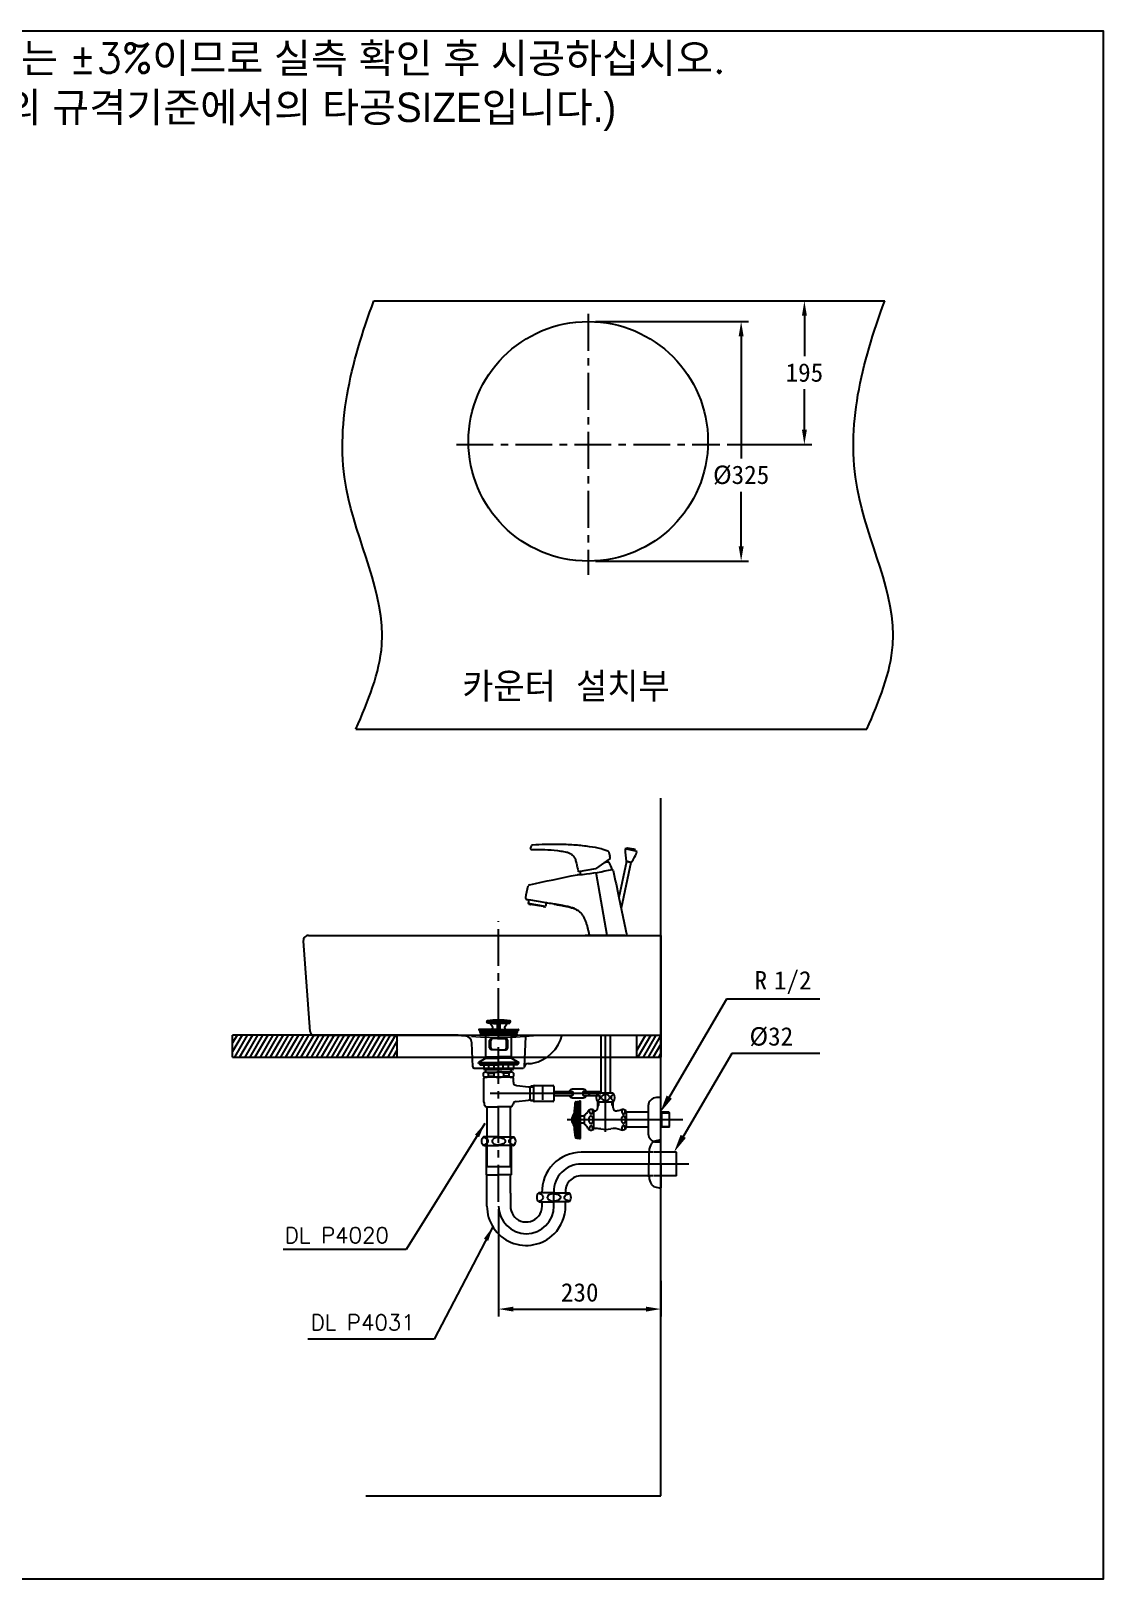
# Model space of a CAD drawing. Extents: x 0 to 3100, y 0 to 2100.
# Drawn here: x 1646 to 3100, y 0 to 2100 of the extents above; entities that cross this region are included whole.
import ezdxf

# ---------------------------------------------------------------- set-up
doc = ezdxf.new("R2010")
doc.units = 0
doc.header["$LTSCALE"] = 20
doc.header["$MEASUREMENT"] = 0
doc.linetypes.add('CENTER', pattern=[2, 1.25, -0.25, 0.25, -0.25])
doc.layers.get('0').update_dxf_attribs({"linetype": 'CONTINUOUS'})
doc.layers.get('DEFPOINTS').update_dxf_attribs({"linetype": 'CONTINUOUS'})
for name, color, linetype in [('1', 1, 'CONTINUOUS'), ('3', 3, 'CONTINUOUS'), ('4', 4, 'CONTINUOUS'), ('5', 5, 'CONTINUOUS'), ('6', 6, 'CONTINUOUS'), ('7', 7, 'CONTINUOUS'), ('CENTER', 2, 'CENTER'), ('ORTHO$3', 7, 'CONTINUOUS'), ('ORTHO$4', 7, 'CONTINUOUS')]:
    doc.layers.add(name, color=color, linetype=linetype)
doc.styles.add('GHS', font='romans', dxfattribs={"bigfont": 'ghs'})
doc.dimstyles.get("Standard").update_dxf_attribs({"dimtxt": 2.5, "dimasz": 2, "dimexe": 2, "dimexo": 1, "dimgap": 1.5, "dimtad": 1, "dimdec": 0, "dimlfac": 10, "dimrnd": 0.5, "dimzin": 0, "dimdsep": 46, "dimtxsty": 'Standard', "dimcen": 0, "dimclrt": 2, "dimadec": 0, "dimazin": 0, "dimtfac": 1, "dimtdec": 0, "dimtmove": 0, "dimatfit": 3, "dimfxl": 1, "dimtolj": 1, "dimtzin": 0, "dimarcsym": 0})

# ---------------------------------------------------------------- blocks, each defined once
blk = doc.blocks.new('*D13')
at = {"layer": '7', "color": 3, "lineweight": -2, "transparency": 16777216}
for p, q in [((2280, 501.7), (2280, 356.2)), ((2500, 404.7), (2500, 356.2)), ((2300, 366.2), (2480, 366.2))]:
    blk.add_line(p, q, dxfattribs=at)
at = {"layer": '7', "color": 3, "transparency": 16777216}
for points in [[(2300, 369.5), (2300, 362.8), (2280, 366.2)], [(2480, 369.5), (2480, 362.8), (2500, 366.2)]]:
    blk.add_solid(points, dxfattribs=at)
at = {"layer": 'DEFPOINTS', "color": 0, "transparency": 16777216}
for p in [(2280, 511.7), (2500, 414.7), (2500, 366.2)]:
    blk.add_point(p, dxfattribs=at)
at = {"layer": '7', "color": 2, "transparency": 16777216, "insert": (2390, 388.7), "char_height": 25, "attachment_point": 5}
blk.add_mtext('\\A1;230', dxfattribs=at)
blk = doc.blocks.new('*D16')
at = {"layer": '7', "color": 3, "lineweight": -2, "transparency": 16777216}
for p, q in [((2411.5, 1705.8), (2619, 1705.8)), ((2609, 1685.8), (2609, 1519.9)), ((2609, 1400.8), (2609, 1474.9)), ((2411.5, 1380.8), (2619, 1380.8))]:
    blk.add_line(p, q, dxfattribs=at)
at = {"layer": '7', "color": 3, "transparency": 16777216}
for points in [[(2605.7, 1685.8), (2612.4, 1685.8), (2609, 1705.8)], [(2605.7, 1400.8), (2612.4, 1400.8), (2609, 1380.8)]]:
    blk.add_solid(points, dxfattribs=at)
at = {"layer": 'DEFPOINTS', "color": 0, "transparency": 16777216}
for p in [(2401.5, 1705.8), (2401.5, 1380.8), (2609, 1380.8)]:
    blk.add_point(p, dxfattribs=at)
at = {"layer": '7', "color": 2, "transparency": 16777216, "insert": (2609, 1497.4), "char_height": 25, "attachment_point": 5}
blk.add_mtext('\\A1;%%C325', dxfattribs=at)
blk = doc.blocks.new('*D17')
at = {"layer": '7', "color": 3, "lineweight": -2, "transparency": 16777216}
for p, q in [((2632.4, 1733.8), (2704.8, 1733.8)), ((2694.8, 1713.8), (2694.8, 1659)), ((2694.8, 1559.1), (2694.8, 1614)), ((2590.2, 1539.1), (2704.8, 1539.1))]:
    blk.add_line(p, q, dxfattribs=at)
at = {"layer": '7', "color": 3, "transparency": 16777216}
for points in [[(2691.5, 1713.8), (2698.2, 1713.8), (2694.8, 1733.8)], [(2691.5, 1559.1), (2698.2, 1559.1), (2694.8, 1539.1)]]:
    blk.add_solid(points, dxfattribs=at)
at = {"layer": 'DEFPOINTS', "color": 0, "transparency": 16777216}
for p in [(2622.4, 1733.8), (2694.8, 1733.8), (2580.2, 1539.1)]:
    blk.add_point(p, dxfattribs=at)
at = {"layer": '7', "color": 2, "transparency": 16777216, "insert": (2694.8, 1636.5), "char_height": 25, "attachment_point": 5}
blk.add_mtext('\\A1;195', dxfattribs=at)

msp = doc.modelspace()

# ---------------------------------------------------------------- linework, layer by layer
at = {"color": 7, "linetype": 'Continuous', "lineweight": 0}
msp.add_line((2315.1, 694.9), (2315.1, 694.5), dxfattribs=at)
msp.add_circle((2401.5, 1543.3, 45.1), 162.5)
at = {"color": 7}
for centre, radius, start, end in [((2311.5, 1463.3), 730.5, 263.1621, 263.9694), ((2233.7, 726.9), 10, 3, 83.9694), ((2320.1, 694.2), 5, 91.4871, 177)]:
    msp.add_arc(centre, radius, start, end, dxfattribs=at)
at = {"color": 7, "lineweight": 0}
msp.add_arc((2280, 1280.4), 545.7, 266.1404, 276.2445, dxfattribs=at)
at = {"color": 7, "linetype": 'Continuous', "lineweight": 0}
msp.add_arc((2313.1, 695), 2, 270, 357, dxfattribs=at)
at = {"layer": '1'}
for p, q in [((2500, 113), (2500, 1059.2)), ((2100, 113), (2500, 113))]:
    msp.add_line(p, q, dxfattribs=at)
at = {"layer": '1', "color": 3}
for p, q in [((2589.1, 786.4), (2509, 649.5)), ((2716, 786.4), (2589.1, 786.4)), ((2596.2, 712.7), (2528, 596.2)), ((2716, 712.7), (2596.2, 712.7))]:
    msp.add_line(p, q, dxfattribs=at)
at = {"layer": '1', "color": 7}
msp.add_line((2142.5, 708), (2142.5, 738), dxfattribs=at)
at = {"layer": '1', "color": 1}
for points in [[(2086.5, 1152.8, 45.5), (2102.7, 1190.9, 45.3), (2148.2, 1297.7, 44.9), (2039.4, 1493.1, 45.2), (2079.5, 1648.8, 45.1), (2110.7, 1733.8, 45.1)], [(2779.7, 1152.8, 45.5), (2795.9, 1190.9, 45.3), (2841.4, 1297.7, 44.9), (2732.5, 1493.1, 45.2), (2772.6, 1648.8, 45.1), (2803.8, 1733.8, 45.1)]]:
    msp.add_open_spline(points, degree=3, knots=[0, 0, 0, 0, 119.890192, 336.470881, 596.92509, 596.92509, 596.92509, 596.92509], dxfattribs=at)
at = {"layer": '1', "color": 3}
for points in [[(2515.1, 651.7), (2507.9, 655.9), (2498.9, 632.3)], [(2534.1, 598.4), (2526.9, 602.6), (2517.9, 578.9)]]:
    msp.add_solid(points, dxfattribs=at)
at = {"layer": '3'}
for p, q in [((2265, 754.2), (2263.8, 756.3)), ((2263.9, 756.1), (2280, 756.1)), ((2296.1, 756.1), (2280, 756.1)), ((2295, 754.2), (2296.2, 756.3)), ((2253, 745.2), (2253, 744.6)), ((2253, 744.6), (2255.1, 743.1)), ((2253, 744.6), (2280, 744.6)), ((2262.7, 745.6), (2253.4, 745.6)), ((2254.7, 742.9), (2254.7, 741.6)), ((2254.7, 738.6), (2254.7, 737.3)), ((2261, 743.1), (2254.9, 743.1)), ((2280, 737.1), (2254.9, 737.1)), ((2280, 741.1), (2255.2, 741.1)), ((2280, 739.1), (2255.2, 739.1)), ((2261, 743.1), (2280, 743.1)), ((2262.5, 706.5), (2262.5, 737.1)), ((2280, 745.6), (2262.7, 745.6)), ((2280, 754.2), (2265, 754.2)), ((2267.5, 754), (2278.2, 753.3)), ((2271.7, 749.3), (2269, 753.2)), ((2269.6, 745.6), (2271.1, 746.4)), ((2280, 754.2), (2278.2, 753.3)), ((2278.2, 753.3), (2278.2, 745.6)), ((2279.5, 753.9), (2279, 747.5)), ((2279, 747.6), (2280, 747.6)), ((2279.3, 745.6), (2279, 747.6)), ((2280, 754.2), (2281.8, 753.3)), ((2280, 754.2), (2295, 754.2)), ((2281, 747.6), (2280, 747.6)), ((2280, 745.6), (2297.3, 745.6)), ((2307, 744.6), (2280, 744.6)), ((2299, 743.1), (2280, 743.1)), ((2280, 741.1), (2304.8, 741.1)), ((2280, 739.1), (2304.8, 739.1)), ((2280, 737.1), (2305.1, 737.1)), ((2280.5, 753.9), (2281, 747.5)), ((2280.7, 745.6), (2281, 747.6)), ((2292.5, 754), (2281.8, 753.3)), ((2281.8, 753.3), (2281.8, 745.6)), ((2288.3, 749.3), (2291, 753.2)), ((2290.4, 745.6), (2288.9, 746.4)), ((2297.3, 745.6), (2306.6, 745.6)), ((2297.5, 706.5), (2297.5, 737.1)), ((2299, 743.1), (2305.1, 743.1)), ((2307, 744.6), (2304.9, 743.1)), ((2305.3, 742.9), (2305.3, 741.6)), ((2305.3, 738.6), (2305.3, 737.3)), ((2307, 745.2), (2307, 744.6)), ((2267.6, 720.6), (2267.6, 730.6)), ((2269.4, 720.6), (2269.4, 730.6)), ((2280, 733.1), (2270.1, 733.1)), ((2280, 718.1), (2270.1, 718.1)), ((2280, 733.1), (2289.9, 733.1)), ((2280, 718.1), (2289.9, 718.1)), ((2290.6, 720.6), (2290.6, 730.6)), ((2292.4, 720.6), (2292.4, 730.6)), ((2262.5, 706.5), (2252.5, 700.5)), ((2252.5, 699.5), (2252.5, 700.5)), ((2252.5, 700.5), (2280, 700.5)), ((2262.5, 699.5), (2252.5, 699.5)), ((2254.3, 699.5), (2254.3, 698.2)), ((2254.8, 697.7), (2259.8, 697.7)), ((2259.8, 697.7), (2259.8, 691.6)), ((2259.8, 697.7), (2280, 697.7)), ((2263.2, 708.6), (2262.5, 709.8)), ((2262.5, 708.6), (2280, 708.6)), ((2262.5, 706.5), (2280, 706.5)), ((2297.5, 699.5), (2262.5, 699.5)), ((2263.2, 706.5), (2263.2, 708.6)), ((2266.6, 691.6), (2266.6, 697.7)), ((2274, 691.6), (2274, 697.7)), ((2297.5, 708.6), (2280, 708.6)), ((2297.5, 706.5), (2280, 706.5)), ((2307.5, 700.5), (2280, 700.5)), ((2300.2, 697.7), (2280, 697.7)), ((2286, 691.6), (2286, 697.7)), ((2293.4, 691.6), (2293.4, 697.7)), ((2296.8, 708.6), (2297.5, 709.8)), ((2296.8, 706.5), (2296.8, 708.6)), ((2297.5, 706.5), (2307.5, 700.5)), ((2297.5, 699.5), (2307.5, 699.5)), ((2305.2, 697.7), (2300.2, 697.7)), ((2300.2, 697.7), (2300.2, 691.6)), ((2305.7, 699.5), (2305.7, 698.2)), ((2307.5, 699.5), (2307.5, 700.5)), ((2259.3, 682.1), (2259.3, 686.2)), ((2260.8, 691), (2259.8, 691.6)), ((2260, 647), (2260, 679.6)), ((2260.8, 691), (2262.2, 691)), ((2280, 680.6), (2261, 680.6)), ((2262.2, 691), (2280, 691)), ((2262.5, 687.6), (2262.5, 691)), ((2262.6, 687.6), (2279.8, 687.6)), ((2266, 686.2), (2266, 682.1)), ((2266, 686.2), (2273.4, 686.2)), ((2266, 682.1), (2273.4, 682.1)), ((2266.6, 691.6), (2274, 691.6)), ((2273.4, 686.2), (2273.4, 682.1)), ((2297.8, 691), (2280, 691)), ((2297.4, 680.6), (2280, 680.6)), ((2297.4, 687.6), (2280.2, 687.6)), ((2293.4, 691.6), (2286, 691.6)), ((2294, 686.2), (2286.6, 686.2)), ((2286.6, 686.2), (2286.6, 682.1)), ((2294, 682.1), (2286.6, 682.1)), ((2294, 686.2), (2294, 682.1)), ((2296.8, 680.6), (2297.4, 680.6)), ((2297.4, 680.6), (2297.8, 680.6)), ((2297.5, 687.6), (2297.5, 691)), ((2299, 680.6), (2297.5, 680.6)), ((2299.2, 691), (2297.8, 691)), ((2299.2, 691), (2300.2, 691.6)), ((2300, 674.2), (2300, 679.6)), ((2300.7, 682.1), (2300.7, 686.2)), ((2340, 658.6), (2268.6, 658.6)), ((2340, 658.6), (2271.5, 658.6)), ((2304.5, 669.3), (2320.5, 667.6)), ((2322.5, 667.8), (2327.6, 667.8)), ((2322.7, 649.4), (2322.7, 667.9)), ((2324, 668.6), (2324, 667.8)), ((2327.7, 668.6), (2324, 668.6)), ((2327.6, 667.8), (2327.6, 668.8)), ((2327.6, 648.4), (2327.6, 667.8)), ((2328.4, 669.6), (2353.6, 669.6)), ((2340, 650.1), (2340, 667.5)), ((2418.5, 658.6), (2340, 658.6)), ((2374.4, 661.1), (2354.9, 661.1)), ((2355.1, 668.1), (2355.1, 662.3)), ((2355.1, 662.3), (2355.1, 649.1)), ((2355.7, 656.1), (2380.3, 656.1)), ((2380.3, 661.1), (2374.4, 661.1)), ((2391.3, 664.4), (2380.3, 664.4)), ((2380.3, 652.9), (2391.6, 652.9)), ((2394.6, 664.4), (2391.3, 664.4)), ((2391.6, 652.9), (2394.6, 652.9)), ((2418, 661.1), (2394.6, 661.1)), ((2394.6, 656.1), (2418, 656.1)), ((2403.5, 660.6), (2403, 661.1)), ((2403, 656.1), (2403, 661.1)), ((2403.5, 656.6), (2403.5, 660.6)), ((2413, 656.1), (2413.5, 656.6)), ((2262, 640.6), (2280, 640.6)), ((2264.1, 640.6), (2264.1, 559.6)), ((2298, 640.6), (2280, 640.6)), ((2295.9, 559.6), (2295.9, 640.6)), ((2303.9, 647.9), (2320.5, 649.7)), ((2322.7, 649.4), (2327.6, 649.4)), ((2324, 648.6), (2324, 649.4)), ((2327.7, 648.6), (2324, 648.6)), ((2353.6, 647.6), (2328.4, 647.6)), ((2264.1, 559.6), (2295.9, 559.6)), ((2295.9, 559.6), (2295.2, 559.6))]:
    msp.add_line(p, q, dxfattribs=at)
at = {"layer": '3', "color": 1}
for p, q in [((1932.1, 738), (1919, 715.4)), ((1925.1, 738), (1919, 727.4)), ((1939, 738), (1921.7, 708)), ((1945.9, 738), (1928.6, 708)), ((1952.8, 738), (1935.5, 708)), ((1959.8, 738), (1942.5, 708)), ((1966.7, 738), (1949.4, 708)), ((1973.6, 738), (1956.3, 708)), ((1980.6, 738), (1963.2, 708)), ((1987.5, 738), (1970.2, 708)), ((1994.4, 738), (1977.1, 708)), ((2001.3, 738), (1984, 708)), ((2008.3, 738), (1990.9, 708)), ((2015.2, 738), (1997.9, 708)), ((2022.1, 738), (2004.8, 708)), ((2029.1, 738), (2011.7, 708)), ((2036, 738), (2018.7, 708)), ((2042.9, 738), (2025.6, 708)), ((2049.8, 738), (2032.5, 708)), ((2056.8, 738), (2039.4, 708)), ((2063.7, 738), (2046.4, 708)), ((2070.6, 738), (2053.3, 708)), ((2077.6, 738), (2060.2, 708)), ((2084.5, 738), (2067.2, 708)), ((2091.4, 738), (2074.1, 708)), ((2098.3, 738), (2081, 708)), ((2105.3, 738), (2087.9, 708)), ((2112.2, 738), (2094.9, 708)), ((2119.1, 738), (2101.8, 708)), ((2126, 738), (2108.7, 708)), ((2133, 738), (2115.7, 708)), ((2139.9, 738), (2122.6, 708)), ((2479.4, 738), (2467.5, 717.4)), ((2486.3, 738), (2469, 708)), ((2493.2, 738), (2475.9, 708)), ((2500, 737.7), (2482.9, 708)), ((2142.5, 730.5), (2129.5, 708)), ((2142.5, 718.5), (2136.4, 708)), ((2500, 725.7), (2489.8, 708)), ((2500, 713.7), (2496.7, 708))]:
    msp.add_line(p, q, dxfattribs=at)
at = {"layer": '3'}
for points in [[(2378.9, 661.1, -0.044238), (2379.2, 661.4, -0.189273), (2379.6, 661.6, -0.189273), (2380.1, 661.4, -0.101059), (2380.6, 660.7, -0.059302), (2380.8, 659.8, -0.045722), (2380.9, 658.6, -0.045722)], [(2380.9, 658.6, -0.045722), (2380.8, 657.4, -0.059302), (2380.6, 656.5, -0.101059), (2380.1, 655.8, -0.189273), (2379.6, 655.7, -0.189273), (2379.2, 655.8, -0.044238), (2378.9, 656.1, -0.059302)], [(2396, 661.1, 0.044238), (2395.7, 661.4, 0.189273), (2395.3, 661.6, 0.189273), (2394.8, 661.4, 0.101059), (2394.3, 660.7, 0.059302), (2394.1, 659.8, 0.045722), (2394, 658.6, 0.045722)], [(2394, 658.6, 0.045722), (2394.1, 657.4, 0.059302), (2394.3, 656.5, 0.101059), (2394.8, 655.8, 0.189273), (2395.3, 655.7, 0.189273), (2395.7, 655.8, 0.044238), (2396, 656.1, 0.059302)]]:
    msp.add_lwpolyline(points, format="xyb", dxfattribs=at)
for centre, radius, start, end in [((2264.9, 756.1), 1.1, 97.3204, 169.4262), ((2280, 638.2), 120, 90, 97.3204), ((2280, 638.2), 120, 82.6796, 90), ((2295.2, 756.1), 1.1, 10.5738, 82.6796), ((2253.4, 745.2), 0.4, 90, 180), ((2254.9, 742.9), 0.2, 90, 180), ((2255.2, 741.6), 0.5, 180, 270), ((2255.2, 738.6), 0.5, 90, 180), ((2254.9, 737.3), 0.2, 180, 270), ((2258.5, 740.1), 1, 270, 90), ((2267.4, 752), 2, 35.2023, 86.2618), ((2270.1, 748.2), 2, 300, 35.2023), ((2289.9, 748.2), 2, 144.7977, 240), ((2292.6, 752), 2, 93.7382, 144.7977), ((2301.5, 740.1), 1, 90, 270), ((2304.8, 741.6), 0.5, 270, 0), ((2304.8, 738.6), 0.5, 0, 90), ((2305.1, 742.9), 0.2, 0, 90), ((2305.1, 737.3), 0.2, 270, 0), ((2306.6, 745.2), 0.4, 0, 90), ((2270.1, 730.6), 2.5, 90, 180), ((2270.1, 720.6), 2.5, 180, 270), ((2271.9, 730.6), 2.5, 90, 180), ((2271.9, 720.6), 2.5, 180, 270), ((2288.1, 730.6), 2.5, 0, 90), ((2288.1, 720.6), 2.5, 270, 0), ((2289.9, 730.6), 2.5, 0, 90), ((2289.9, 720.6), 2.5, 270, 0), ((2254.8, 698.2), 0.5, 180, 270), ((2305.2, 698.2), 0.5, 270, 0), ((2262.6, 682.9), 4.7, 43.9409, 136.0591), ((2262.6, 685.3), 4.7, 223.9409, 316.0591), ((2263.2, 701.2), 10.2, 250.5679, 289.4321), ((2261, 679.6), 1, 90, 180), ((2279.5, 674), 13.6, 89.0643, 116.6472), ((2279.5, 694.2), 13.6, 243.3528, 270.9357), ((2279.8, 720.5), 29.5, 258.5956, 270.3737), ((2280.2, 720.5), 29.5, 269.6263, 281.4044), ((2280.5, 674), 13.6, 63.3528, 90.9357), ((2280.5, 694.2), 13.6, 269.0643, 296.6472), ((2296.8, 701.2), 10.2, 250.5679, 289.4321), ((2297.4, 682.9), 4.7, 43.9409, 136.0591), ((2297.4, 685.3), 4.7, 223.9409, 316.0591), ((2299, 679.6), 1, 0, 90), ((2305, 674.2), 5, 180, 263.8845), ((2320.9, 672.5), 5, 265.3322, 308.1927), ((2328.4, 668.8), 0.8, 90, 180), ((2353.6, 668.1), 1.5, 0, 90), ((2380.3, 659.4), 5, 90.0092, 159.5218), ((2380.3, 657.9), 5, 200.4965, 270.0092), ((2394.6, 659.4), 5, 20.4965, 90.0092), ((2394.6, 657.9), 5, 270.0092, 339.5218), ((2273, 647.6), 13, 182.42, 212.3), ((2287, 647.6), 13, 327.7, 345.0405), ((2304.4, 642.9), 5, 96.1155, 165.0405), ((2320.9, 644.7), 5, 51.8073, 94.6678), ((2328.4, 648.4), 0.8, 180, 270), ((2353.6, 649.1), 1.5, 270, 0)]:
    msp.add_arc(centre, radius, start, end, dxfattribs=at)
at = {"layer": '4'}
for p, q in [((2263.7, 600), (2259.5, 600)), ((2263.7, 600), (2259.5, 600)), ((2259.9, 588), (2259.5, 588)), ((2259.9, 588), (2280, 588)), ((2263.2, 588), (2263.2, 548.2)), ((2280, 600), (2263.7, 600)), ((2280, 600), (2263.7, 600)), ((2280, 600), (2296.2, 600)), ((2280, 600), (2296.2, 600)), ((2300.2, 588), (2280, 588)), ((2296.2, 600), (2300.5, 600)), ((2296.2, 600), (2300.5, 600)), ((2296.8, 588), (2296.8, 548.2)), ((2300.2, 588), (2300.5, 588)), ((2500, 561.2), (2500, 593.7)), ((2489, 578.9), (2392.2, 578.9)), ((2484, 580.4), (2484, 563)), ((2521.1, 578.9), (2490, 578.9)), ((2521.1, 547.1), (2521.1, 578.9)), ((2263.2, 548.2), (2280, 548.2)), ((2264.1, 506), (2264.1, 546.6)), ((2296.8, 548.2), (2280, 548.2)), ((2295.9, 523.4), (2295.9, 546.6)), ((2538.1, 563), (2392.2, 563)), ((2489, 547.1), (2392.2, 547.1)), ((2484, 545.6), (2484, 563)), ((2521.1, 547.1), (2490, 547.1)), ((2500, 563), (2500, 530.5)), ((2295.9, 523.4), (2295.9, 506)), ((2338.7, 523.7), (2334.4, 523.7)), ((2334.8, 511.7), (2354.9, 511.7)), ((2338.2, 511.7), (2338.2, 511)), ((2354.9, 523.7), (2338.7, 523.7)), ((2339.1, 506), (2339.1, 509.5)), ((2354.9, 523.7), (2355, 523.7)), ((2355, 506), (2355, 524.7)), ((2355.1, 523.7), (2355, 523.7)), ((2355.1, 523.7), (2371.3, 523.7)), ((2375.2, 511.7), (2355.1, 511.7)), ((2370.9, 506), (2370.9, 511.7)), ((2371.3, 523.7), (2375.6, 523.7))]:
    msp.add_line(p, q, dxfattribs=at)
for points in [[(2265.8, 594, 0.155217), (2265.2, 595.9, 0.106747), (2263.2, 597.8, 0.073043), (2260.4, 598.9, 0.028511), (2258.7, 599.2, 0.059523)], [(2258.7, 588.8, 0.028511), (2260.4, 589.2, 0.073043), (2263.2, 590.3, 0.106747), (2265.2, 592.2, 0.155217), (2265.8, 594, 0.155217)], [(2271.7, 595.8, 0.32729), (2271.7, 592.3, 0.106373), (2273.7, 590.5, 0.071219), (2276.4, 589.4, 0.057537), (2280, 589, 0.057537)], [(2280, 599, 0.057537), (2276.4, 598.6, 0.071219), (2273.7, 597.6, 0.106373), (2271.7, 595.8, 0.159483)], [(2280, 599, 0.057537), (2276.4, 598.6, 0.071219), (2273.7, 597.6, 0.106373), (2271.7, 595.8, 0.159483)], [(2280, 599, -0.057537), (2283.6, 598.6, -0.071219), (2286.3, 597.6, -0.106373), (2288.3, 595.8, -0.159483)], [(2280, 599, -0.057537), (2283.6, 598.6, -0.071219), (2286.3, 597.6, -0.106373), (2288.3, 595.8, -0.159483)], [(2288.3, 595.8, -0.32729), (2288.3, 592.3, -0.106373), (2286.3, 590.5, -0.071219), (2283.6, 589.4, -0.057537), (2280, 589, -0.057537)], [(2294.2, 594, -0.155217), (2294.8, 595.9, -0.106747), (2296.8, 597.8, -0.073043), (2299.6, 598.9, -0.028511), (2301.3, 599.2, -0.059523)], [(2301.3, 588.8, -0.028511), (2299.6, 589.2, -0.073043), (2296.8, 590.3, -0.106747), (2294.8, 592.2, -0.155217), (2294.2, 594, -0.155217)], [(2340.7, 517.7, 0.155217), (2340.1, 519.6, 0.106747), (2338.1, 521.5, 0.073043), (2335.3, 522.6, 0.028511), (2333.6, 522.9, 0.059523)], [(2333.6, 512.5, 0.028511), (2335.3, 512.9, 0.073043), (2338.1, 514, 0.106747), (2340.1, 515.9, 0.155217), (2340.7, 517.7, 0.155217)], [(2346.6, 519.5, 0.32729), (2346.6, 516, 0.106373), (2348.7, 514.2, 0.071219), (2351.4, 513.1, 0.057537), (2354.9, 512.7, 0.057537)], [(2355, 522.7, 0.05879), (2351.4, 522.3, 0.071219), (2348.7, 521.3, 0.106373), (2346.6, 519.5, 0.159483)], [(2355, 522.7, -0.05879), (2358.6, 522.3, -0.071219), (2361.3, 521.3, -0.106373), (2363.4, 519.5, -0.159483)], [(2363.4, 519.5, -0.32729), (2363.4, 516, -0.106373), (2361.3, 514.2, -0.071219), (2358.6, 513.1, -0.057537), (2355.1, 512.7, -0.057537)], [(2369.3, 517.7, -0.155217), (2369.9, 519.6, -0.106747), (2371.9, 521.5, -0.073043), (2374.7, 522.6, -0.028511), (2376.4, 522.9, -0.059523)], [(2376.4, 512.5, -0.028511), (2374.7, 512.9, -0.073043), (2371.9, 514, -0.106747), (2369.9, 515.9, -0.155217), (2369.3, 517.7, -0.155217)]]:
    msp.add_lwpolyline(points, format="xyb", dxfattribs=at)
for centre, radius, start, end in [((2264.8, 594), 8, 131.4096, 228.5904), ((2295.3, 594), 8, 311.4096, 48.5904), ((2504, 579.5), 20, 146.2077, 177.4359), ((2495.3, 584.6), 10, 111.1927, 142.8035), ((2501.5, 565.6), 30, 92.866, 109.0071), ((2392.2, 525.5), 53.4, 90, 181.9326), ((2264.2, 548.2), 1, 180, 238.7026), ((2263.2, 546.6), 0.925, 0, 58.7026), ((2296.8, 546.6), 0.925, 121.2974, 180), ((2295.8, 548.2), 1, 301.2974, 0), ((2392.2, 525.5), 37.5, 90, 180.654), ((2392.2, 525.5), 21.6, 90, 184.7747), ((2504, 546.5), 20, 182.5641, 213.7923), ((2495.3, 541.4), 10, 217.1965, 248.8073), ((2501.5, 560.5), 30, 250.9929, 267.134), ((2317.5, 506), 53.4, 180, 314.9403), ((2317.5, 506), 37.5, 180, 0), ((2317.5, 506), 21.6, 180, 320.796), ((2339.7, 517.7), 8, 131.4096, 228.5904), ((2317.5, 506), 21.6, 320.796, 0), ((2322.2, 500.4), 19.2, 28.0637, 33.4561), ((2317.5, 506), 53.4, 314.9403, 0), ((2370.3, 517.7), 8, 311.4096, 48.5904)]:
    msp.add_arc(centre, radius, start, end, dxfattribs=at)
at = {"layer": '5'}
msp.add_lwpolyline([(0, 2100), (3100, 2100), (3100, 0), (0, 0)], close=True, dxfattribs=at)
at = {"layer": '6'}
for p, q in [((2418.7, 738), (2418.7, 659)), ((2425, 606.5), (2425, 738)), ((2431.4, 738), (2431.4, 659)), ((2431.4, 659), (2414.5, 659)), ((2435.5, 659), (2431.4, 659)), ((2500.1, 653), (2494.1, 653)), ((2500.1, 591.2), (2500.1, 651.2)), ((2384.1, 647), (2384.1, 623)), ((2384.7, 647.5), (2385.5, 647.5)), ((2385.5, 647.5), (2386, 648)), ((2385.5, 647.5), (2385.5, 623)), ((2386, 648), (2386, 623)), ((2386, 648), (2389.2, 648)), ((2386, 647.6), (2389.5, 647.6)), ((2386, 646.6), (2389.5, 646.6)), ((2386, 645.6), (2389.5, 645.6)), ((2386, 644.6), (2389.5, 644.6)), ((2386, 643.6), (2389.5, 643.6)), ((2386, 642.6), (2389.5, 642.6)), ((2386, 641.6), (2389.5, 641.6)), ((2386, 640.6), (2389.5, 640.6)), ((2386, 639.6), (2389.5, 639.6)), ((2386, 638.6), (2389.5, 638.6)), ((2386, 637.6), (2389.5, 637.6)), ((2386, 636.6), (2389.5, 636.6)), ((2386, 635.6), (2389.5, 635.6)), ((2386, 634.6), (2389.5, 634.6)), ((2386, 633.6), (2389.5, 633.6)), ((2386, 632.6), (2389.5, 632.6)), ((2386, 631.6), (2389.5, 631.6)), ((2386, 630.6), (2389.5, 630.6)), ((2389.5, 648.3), (2389.5, 648.5)), ((2389.5, 648.5), (2391, 648.5)), ((2389.5, 648.3), (2389.5, 623)), ((2391, 647.5), (2391, 648.5)), ((2391, 623), (2391, 647.5)), ((2401, 634.3), (2400.4, 633.4)), ((2409.1, 635), (2409.1, 635.7)), ((2409.1, 611), (2409.1, 635)), ((2410, 635), (2409.1, 635)), ((2410, 634.3), (2409.1, 634.3)), ((2410, 634.3), (2411.3, 635.2)), ((2410, 634.3), (2410, 635)), ((2435.5, 647), (2414.5, 647)), ((2414.5, 639.5), (2414.5, 647)), ((2415.8, 643), (2414.5, 640.9)), ((2415.8, 643), (2414.5, 643)), ((2415.8, 643), (2415.8, 647)), ((2434.2, 643), (2434.2, 647)), ((2434.2, 643), (2435.5, 640.9)), ((2435.5, 643), (2434.2, 643)), ((2435.5, 639.1), (2435.5, 647)), ((2453, 632.3), (2453, 635)), ((2483.1, 633.3), (2453, 633.3)), ((2453, 632.3), (2453, 613.8)), ((2483.1, 642), (2483.1, 604)), ((2511.1, 633.3), (2500.1, 633.3)), ((2500.1, 632.6), (2500.1, 613.4)), ((2501.6, 632.3), (2500.6, 633.3)), ((2501.6, 612.8), (2501.6, 633.3)), ((2501.6, 632.3), (2512.1, 632.3)), ((2512.1, 632.3), (2511.1, 633.3)), ((2512, 613.8), (2512, 632.3)), ((2529.7, 623), (2373.1, 623)), ((2384.1, 599), (2384.1, 623)), ((2385.5, 598.5), (2385.5, 623)), ((2386, 629.6), (2389.5, 629.6)), ((2386, 628.6), (2389.5, 628.6)), ((2386, 627.6), (2389.5, 627.6)), ((2386, 626.6), (2389.5, 626.6)), ((2386, 625.6), (2389.5, 625.6)), ((2386, 624.6), (2389.5, 624.6)), ((2386, 623.6), (2389.5, 623.6)), ((2386, 598), (2386, 623)), ((2386, 622.4), (2389.5, 622.4)), ((2386, 621.4), (2389.5, 621.4)), ((2386, 620.4), (2389.5, 620.4)), ((2386, 619.4), (2389.5, 619.4)), ((2386, 618.4), (2389.5, 618.4)), ((2386, 617.4), (2389.5, 617.4)), ((2386, 616.4), (2389.5, 616.4)), ((2386, 615.4), (2389.5, 615.4)), ((2386, 614.4), (2389.5, 614.4)), ((2386, 613.4), (2389.5, 613.4)), ((2386, 612.4), (2389.5, 612.4)), ((2386, 611.4), (2389.5, 611.4)), ((2386, 610.4), (2389.5, 610.4)), ((2386, 609.4), (2389.5, 609.4)), ((2389.5, 597.7), (2389.5, 623)), ((2396.1, 627.8), (2391, 627.8)), ((2391, 597.5), (2391, 623)), ((2396.1, 618.3), (2391, 618.3)), ((2396.1, 628.7), (2396.1, 627.8)), ((2396.1, 627.8), (2396.1, 618.3)), ((2396.1, 617.3), (2396.1, 618.3)), ((2401, 611.7), (2400.4, 612.7)), ((2410, 611.8), (2409.1, 611.8)), ((2412.7, 611), (2409.1, 611)), ((2409.1, 610.3), (2409.1, 611)), ((2410, 611.8), (2411.3, 611)), ((2410, 611), (2410, 611.8)), ((2453, 611), (2453, 613.8)), ((2483.1, 612.8), (2453, 612.8)), ((2453, 612.8), (2453, 612.6)), ((2453, 611), (2453, 612.6)), ((2511.1, 612.8), (2500.1, 612.8)), ((2500.6, 612.8), (2501.6, 613.8)), ((2501.6, 613.8), (2512.1, 613.8)), ((2511.1, 612.8), (2512.1, 613.8)), ((2384.7, 598.5), (2385.5, 598.5)), ((2385.5, 598.5), (2386, 598)), ((2386, 608.4), (2389.5, 608.4)), ((2386, 607.4), (2389.5, 607.4)), ((2386, 606.4), (2389.5, 606.4)), ((2386, 605.4), (2389.5, 605.4)), ((2386, 604.4), (2389.5, 604.4)), ((2386, 603.4), (2389.5, 603.4)), ((2386, 602.4), (2389.5, 602.4)), ((2386, 601.4), (2389.5, 601.4)), ((2386, 600.4), (2389.5, 600.4)), ((2386, 599.4), (2389.5, 599.4)), ((2386, 598.4), (2389.5, 598.4)), ((2386, 598), (2389.2, 598)), ((2389.5, 597.5), (2389.5, 597.7)), ((2389.5, 597.5), (2391, 597.5)), ((2494.1, 593), (2500.1, 593))]:
    msp.add_line(p, q, dxfattribs=at)
for centre, radius, start, end in [((2422.5, 653), 10, 143.1301, 216.8699), ((2427.5, 653), 10, 323.1301, 36.8699), ((2494.1, 642), 11, 90, 180), ((2393.3, 623), 14, 141.7859, 179.7527), ((2527, 623), 145, 170.5066, 178.0569), ((2384.7, 646.8), 0.7, 90, 170.5066), ((2389.2, 648.3), 0.3, 270, 0), ((2388.3, 640.4), 14, 303.8098, 330), ((2405.6, 631.7), 5.36, 49.5694, 150), ((2410, 639.5), 4.5, 270, 0), ((2439.5, 639.1), 4, 180, 277.7117), ((2436.7, 659.7), 24.8, 277.7117, 290.9661), ((2448.1, 630), 7, 45.4871, 110.9661), ((2393.3, 623.1), 14, 180.2473, 218.2141), ((2527, 623), 145, 178.0569, 189.4934), ((2388.3, 605.7), 14, 30, 56.1902), ((2405.6, 614.4), 5.36, 210, 310.4306), ((2412.7, 573), 38, 80.6952, 90), ((2425, 648), 38, 260.6952, 280.7373), ((2436.7, 586.3), 24.8, 69.0339, 100.7373), ((2448.1, 616), 7, 249.0339, 314.5), ((2384.7, 599.2), 0.7, 189.4934, 270), ((2389.2, 597.7), 0.3, 0, 90), ((2494.1, 604), 11, 180, 270)]:
    msp.add_arc(centre, radius, start, end, dxfattribs=at)
for centre, major_axis, ratio, start_param, end_param in [((2412.2, 653.2), (-5.23, 0), 0.866391, 1.800504, 4.443058), ((2437.7, 653.2), (-5.23, 0), 0.866391, -1.317473, 1.357378), ((2405.3, 636.6), (0, 5.4), 0.478204, 1.649187, 4.692658), ((2449.4, 635.5), (0, 5.22), 0.46009, 1.292018, 4.793095), ((2405.3, 609.7), (0, 5.4), 0.478204, 4.6817, 7.825213), ((2449.4, 610.6), (0, 5.22), 0.46009, 4.613779, 8.15122)]:
    msp.add_ellipse(centre, major_axis=major_axis, ratio=ratio, start_param=start_param, end_param=end_param, dxfattribs=at)
for centre, major_axis, ratio in [((2425, 653.2), (5.23, 0), 0.866391), ((2405.3, 623), (0, -5.4), 0.478204), ((2449.4, 623), (0, -5.22), 0.46009)]:
    msp.add_ellipse(centre, major_axis=major_axis, ratio=ratio, dxfattribs=at)
at = {"layer": '7'}
for p, q in [((2110.7, 1733.8, 45.1), (2803.8, 1733.8, 45.1)), ((2327.2, 1733.8, 45.1), (2628.3, 1733.8, 45.1)), ((2086.5, 1152.8, 45.5), (2779.7, 1152.8, 45.5)), ((2454.9, 991.4, -9.3), (2451.9, 990.5, -9.3)), ((2468, 987, -9.3), (2451.9, 990.5, -9.3)), ((2454.9, 991.4, -9.3), (2454.9, 991.4, -9.3)), ((2431.5, 977.6, -9.3), (2411.4, 963.6, -9.3)), ((2428.8, 972.6, -9.3), (2422.9, 971.6, -9.3)), ((2430.6, 982.8, -9.3), (2431, 980.8, -9.3)), ((2453.6, 973.2, -9.3), (2443.2, 924.6, -9.3)), ((2459.4, 972, -9.3), (2446.2, 909.9, -9.3)), ((2460.1, 972.2, -9.3), (2453, 973.7, -9.3)), ((2453.4, 973.3, -9.3), (2454.6, 973, -9.3)), ((2458.5, 972.2, -9.3), (2454.6, 973, -9.3)), ((2458.5, 972.2, -9.3), (2459.6, 972, -9.3)), ((2411.4, 963.6, -9.3), (2387.9, 959.4, -9.3)), ((2427.4, 872.8, -9.3), (2412.3, 958.5, -9.3)), ((2429.1, 961.5, -9.3), (2434.4, 962.4, -9.3)), ((2443.2, 924.6, -9.3), (2453.8, 872.8, -9.3)), ((2321, 921.4, -9.3), (2320.2, 916.5, -9.3)), ((2343.8, 912.3, -9.3), (2320.2, 916.5, -9.3)), ((2321.1, 915.7, -9.3), (2320.2, 916.5, -9.3)), ((2344.7, 917.2, -9.3), (2321, 921.4, -9.3)), ((2321.1, 915.7, -9.3), (2322.8, 915.4, -9.3)), ((2341, 912.2, -9.3), (2322.8, 915.4, -9.3)), ((2340.6, 912.1, -9.3), (2323.1, 915.1, -9.3)), ((2341, 912.2, -9.3), (2342.7, 911.9, -9.3)), ((2342.7, 911.9, -9.3), (2343.8, 912.3, -9.3)), ((2344.7, 917.2, -9.3), (2343.8, 912.3, -9.3)), ((2345.2, 917.1, -9.3), (2344.7, 917.2, -9.3)), ((2015, 865.5, -9.3), (2024.1, 742.6, -9.3)), ((2022, 873, -9.3), (2500, 873, -9.3)), ((2432.4, 873, -9.3), (2397.4, 873, -9.3)), ((2400.6, 873, -9.3), (2429.8, 873, -9.3)), ((2403, 873.3, -9.3), (2453.8, 872.8, -9.3)), ((2429.8, 873, -9.3), (2451.4, 873, -9.3)), ((2451.4, 873, -9.3), (2432.4, 873, -9.3)), ((2436.5, 873, -9.3), (2435.5, 873, -9.3)), ((2437.7, 873, -9.3), (2436.5, 873, -9.3)), ((2225, 738, -9.3), (1919, 738, -9.3)), ((2029.1, 738, -9.3), (2225, 738, -9.3)), ((2225, 738), (2475, 738)), ((2475, 738), (2500, 738, -9.3)), ((2500, 738, -9.3), (2500, 708, -9.3)), ((2225, 708), (2475, 708))]:
    msp.add_line(p, q, dxfattribs=at)
at = {"layer": '7', "extrusion": (0, 1, 0)}
for p, q in [((2500, 738, -9.3), (2500, 793, -9.3)), ((2500, 738, -9.3), (2500, 793, -9.3)), ((2500, 738, -9.3), (2500, 793, -9.3)), ((2500, 738, -9.3), (2500, 793, -9.3)), ((1919, 708, -9.3), (2225, 708, -9.3)), ((2475, 708, -9.3), (2500, 708, -9.3))]:
    msp.add_line(p, q, dxfattribs=at)
at = {"layer": '7', "color": 1}
msp.add_line((1919, 708), (1919, 738), dxfattribs=at)
at = {"layer": '7', "color": 7}
msp.add_line((2467.5, 708), (2467.5, 738), dxfattribs=at)
at = {"layer": '7'}
for centre, radius, start, end in [((2324.5, 991.2, -9.3), 1.5, 154.2972, 270.8052), ((2326, 994.2, -9.3), 1.5, 93.6966, 151.3141), ((2521.8, 986.8, -9.3), 70, 177.0153, 190.8327), ((2449.9, 941.6, -9.3), 50, 71.7204, 84.2796), ((2402.7, 1012.2, -9.3), 70, 325.1673, 338.9847), ((2428.9, 972.1, -9.3), 0.5, 34.0977, 100), ((2428.5, 985.6, -9.3), 1.5, 12.9441, 66.1922), ((2400.3, 952.8, -9.3), 35, 15.8809, 34.0977), ((2453.5, 973.8, -9.3), 0.5, 190.8327, 258), ((2459.7, 972.5, -9.3), 0.5, 258, 325.1673), ((2425.6, 957.2, -9.3), 35, 175.6305, 182.5585), ((2433.3, 960.7, -9.3), 2, 12.5419, 57.7542), ((2318.6, 923.8, -9.3), 2, 167.6446, 258.9831), ((2322.2, 939.9, -9.3), 2, 103.7822, 164.229), ((2323.2, 915.6, -9.3), 0.5, 206.8699, 260), ((2340.7, 912.6, -9.3), 0.5, 260, 313.1301), ((2022, 866, -9.3), 7, 90, 184.6106), ((2029.1, 743, -9.3), 5, 184.2142, 270)]:
    msp.add_arc(centre, radius, start, end, dxfattribs=at)
for points in [[(2324.7, 994.9, -9.3), (2323.1, 991.9, -9.3)], [(2324.5, 989.7, -9.3), (2329.6, 989.8, -9.3), (2346.9, 989.3, -9.3), (2364.2, 987.6, -9.3), (2372.2, 986.2, -9.3)], [(2429.1, 987, -9.3), (2419, 990.4, -9.3), (2403.4, 993.4, -9.3), (2384.6, 995.5, -9.3), (2364.1, 996.5, -9.3), (2343.5, 996.5, -9.3), (2325.9, 995.7, -9.3)], [(2372.2, 986.2, -9.3), (2374.3, 985.7, -9.3), (2376.3, 984.8, -9.3), (2378.2, 983.7, -9.3), (2379.9, 982.3, -9.3), (2381.4, 980.7, -9.3), (2382.7, 978.9, -9.3), (2383.7, 977, -9.3), (2384.5, 974.9, -9.3)], [(2384.5, 974.9, -9.3), (2385.2, 972.1, -9.3), (2386.7, 965.9, -9.3), (2387.9, 959.6, -9.3), (2387.9, 959.4, -9.3)], [(2430.6, 982.8, -9.3), (2430.3, 984.4, -9.3), (2429.9, 985.9, -9.3)], [(2431.4, 977.9, -9.3), (2431.3, 978.6, -9.3), (2431.2, 979.3, -9.3), (2431.1, 980, -9.3), (2431, 980.4, -9.3), (2431, 980.7, -9.3), (2431, 980.8, -9.3)], [(2321.7, 941.9, -9.3), (2386.6, 955.4, -9.3)], [(2386.6, 955.4, -9.3), (2386.8, 955.4, -9.3), (2387.6, 955.5, -9.3), (2388.9, 955.6, -9.3), (2429.1, 961.5, -9.3)], [(2320.5, 921.4, -9.3), (2320.7, 921.4, -9.3), (2321, 921.4, -9.3)], [(2355.5, 915.5, -9.3), (2346.8, 916.9, -9.3), (2345.2, 917.1, -9.3)], [(2355.5, 915.5, -9.3), (2361.6, 914.5, -9.3), (2367.6, 913.4, -9.3), (2372.7, 912.4, -9.3)], [(2372.7, 912.4, -9.3), (2369, 913.2, -9.3), (2364.9, 913.9, -9.3), (2360.4, 914.7, -9.3), (2355.5, 915.5, -9.3)], [(2372.7, 912.4, -9.3), (2377.8, 911.1, -9.3), (2382.6, 909.4, -9.3), (2386.7, 907.4, -9.3), (2389.1, 905.7, -9.3)], [(2389.1, 905.7, -9.3), (2387.7, 906.8, -9.3), (2385.3, 908.2, -9.3), (2382.8, 909.4, -9.3), (2380.2, 910.3, -9.3), (2377.7, 911.1, -9.3), (2375.2, 911.8, -9.3), (2372.7, 912.4, -9.3)], [(2389.1, 905.7, -9.3), (2389.8, 905.2, -9.3)], [(2389.8, 905.2, -9.3), (2389.1, 905.7, -9.3)], [(2389.8, 905.2, -9.3), (2392.8, 901.9, -9.3), (2395.1, 898.2, -9.3), (2397.1, 894.2, -9.3), (2398.6, 890, -9.3), (2399.9, 885.9, -9.3), (2401, 881.7, -9.3), (2402, 877.5, -9.3), (2403, 873.3, -9.3)]]:
    msp.add_spline(points, degree=3, dxfattribs=at)
for points in [[(2431.5, 977.6, -9.3), (2431.5, 977.7, -9.3), (2431.5, 977.8, -9.3), (2431.4, 977.9, -9.3)], [(2435.3, 961.2, -9.3), (2437.9, 949, -9.3), (2440.6, 936.8, -9.3), (2443.2, 924.6, -9.3)], [(2316.7, 924.2, -9.3), (2317.9, 929.6, -9.3), (2319, 935, -9.3), (2320.2, 940.5, -9.3)]]:
    msp.add_open_spline(points, degree=3, dxfattribs=at)
msp.add_open_spline([(2318.2, 921.8, -9.3), (2318.6, 921.8, -9.3), (2319.4, 921.6, -9.3), (2320.1, 921.5, -9.3), (2320.5, 921.4, -9.3)], degree=3, knots=[0.173317, 0.173317, 0.173317, 0.173317, 1.25795, 2.514058, 2.514058, 2.514058, 2.514058], dxfattribs=at)
at = {"layer": 'CENTER', "color": 2, "linetype": 'CENTER', "ltscale": 2}
for p, q in [((2401.5, 1716.1, 45.1), (2401.5, 1362.2, 45.1)), ((2222.8, 1539.1, 45.1), (2580.2, 1539.1, 45.1)), ((2280, 511.7), (2280, 892.3))]:
    msp.add_line(p, q, dxfattribs=at)
at = {"layer": 'ORTHO$3', "color": 7, "linetype": 'Continuous', "extrusion": (0, 1, 0)}
for p, q in [((2500, 738, -9.3), (2500, 873, -9.3)), ((2500, 873, -9.3), (2500, 738, -9.3)), ((2315.1, 694.9), (2316.7, 736)), ((2244.9, 694.9), (2243.7, 727.4))]:
    msp.add_line(p, q, dxfattribs=at)
at = {"layer": 'ORTHO$3', "color": 2, "linetype": 'Continuous', "extrusion": (0, 1, 0)}
msp.add_line((2259.5, 693), (2300.5, 693), dxfattribs=at)
at = {"layer": 'ORTHO$4', "color": 7, "linetype": 'Continuous', "extrusion": (0, 1, 0)}
for p, q in [((2500, 738, -9.3), (2500, 873, -9.3)), ((2500, 873, -9.3), (2500, 738, -9.3)), ((2246.9, 693), (2313.1, 693))]:
    msp.add_line(p, q, dxfattribs=at)
at = {"layer": 'ORTHO$4', "color": 2, "linetype": 'Continuous', "extrusion": (0, 1, 0)}
msp.add_line((2259.5, 693), (2300.5, 693), dxfattribs=at)
at = {"layer": 'ORTHO$4', "color": 7, "linetype": 'Continuous'}
for centre, radius, start, end in [((2315.3, 751.3), 52.8, 282.1024, 345.417), ((2246.9, 695), 2, 183, 270), ((2301.6, 1022.6), 323.9, 273.2438, 274.3853)]:
    msp.add_arc(centre, radius, start, end, dxfattribs=at)

# ---------------------------------------------------------------- texts
at = {"insert": (2230.7, 1230.1), "char_height": 40, "width": 702.2, "attachment_point": 1, "style": 'GHS'}
msp.add_mtext('카운터 설치부', dxfattribs=at)
at = {"color": 2, "char_height": 21.25, "attachment_point": 1, "style": 'GHS'}
for s, insert in [('DL P4020', (1990, 477)), ('DL P4031', (2025, 358.7))]:
    msp.add_mtext_dynamic_manual_height_columns(s, width=155.835, gutter_width=13.5, heights=[0], dxfattribs=dict(at, insert=insert))
at = {"layer": '1', "color": 2, "char_height": 25, "attachment_point": 5}
for s, insert in [('R{\\f??|b0|i0|c0|p49; }1/2', (2665.9, 809.2)), ('%%c32', (2650, 735.6))]:
    msp.add_mtext(s, dxfattribs=dict(at, insert=insert))
at = {"layer": '3', "insert": (851.4, 2083.1), "char_height": 40, "attachment_point": 1, "style": 'GHS'}
msp.add_mtext_dynamic_manual_height_columns('{\\fGulim|b0|i0|c129|p50;※주의}: {\\fGulim|b0|i0|c129|p50;카운터 설치부 도기허용차는 }±3%{\\fGulim|b0|i0|c129|p50;이므로 실측 확인 후 시공하십시오}.\\P     ({\\fGulim|b0|i0|c129|p50;아래의 타공SIZE는 도면상의 규격기준에서의 타공SIZE입니다.)}', width=3042.401, gutter_width=13.5, heights=[0], dxfattribs=at)

# ---------------------------------------------------------------- dimensions: what is measured, and where the dimension line sits
at = {"layer": '7'}
dim = msp.add_linear_dim(base=(2694.8, 1733.8, 45.1), p1=(2580.2, 1539.1, 45.1), p2=(2622.4, 1733.8, 45.1), angle=90, dimstyle='Standard', override={"dimtxt": 25, "dimasz": 20, "dimexe": 10, "dimexo": 10, "dimgap": 10, "dimtih": 1, "dimtoh": 1, "dimlfac": 1, "dimzin": 8, "dimclrd": 3, "dimclre": 3}, dxfattribs=at)
dim.commit()
dim.dimension.update_dxf_attribs({"geometry": '*D17', "text_midpoint": (2694.8, 1636.5, 45.1)})
dim = msp.add_linear_dim(base=(2609, 1380.8, 45.1), p1=(2401.5, 1705.8, 45.1), p2=(2401.5, 1380.8, 45.1), angle=90, text='%%C<>', dimstyle='Standard', override={"dimtxt": 25, "dimasz": 20, "dimexe": 10, "dimexo": 10, "dimgap": 10, "dimtih": 1, "dimtoh": 1, "dimlfac": 1, "dimzin": 8, "dimclrd": 3, "dimclre": 3}, dxfattribs=at)
dim.commit()
dim.dimension.update_dxf_attribs({"geometry": '*D16', "text_midpoint": (2609, 1497.4, 45.1), "dimtype": 160})
dim = msp.add_linear_dim(base=(2500, 366.2), p1=(2280, 511.7), p2=(2500, 414.7), text='230', dimstyle='Standard', override={"dimtxt": 25, "dimasz": 20, "dimexe": 10, "dimexo": 10, "dimgap": 10, "dimtih": 1, "dimtoh": 1, "dimlfac": 1, "dimzin": 8, "dimclrd": 3, "dimclre": 3}, dxfattribs=at)
dim.commit()
dim.dimension.update_dxf_attribs({"geometry": '*D13', "text_midpoint": (2390, 388.7)})

# ---------------------------------------------------------------- leaders
for points, override in [([(2261.3, 618), (2154.4, 446.9), (1987.5, 446.9)], {"dimtxt": 20, "dimasz": 20, "dimexe": 10, "dimexo": 8, "dimgap": 10, "dimtad": 0, "dimtoh": 1, "dimdec": 4, "dimlfac": 1, "dimzin": 8, "dimclrd": 3, "dimclre": 3, "dimtdec": 4, "dimarcsym": 1}), ([(2272.2, 477.9), (2192.6, 325.2), (2021.2, 325.2)], {"dimtxt": 25, "dimasz": 20, "dimexe": 10, "dimexo": 10, "dimgap": 10, "dimtih": 1, "dimtoh": 1, "dimlfac": 1, "dimzin": 8, "dimclrd": 3, "dimclre": 3})]:
    msp.add_leader(points, dimstyle='Standard', override=override)

doc.saveas('drawing.dxf')
